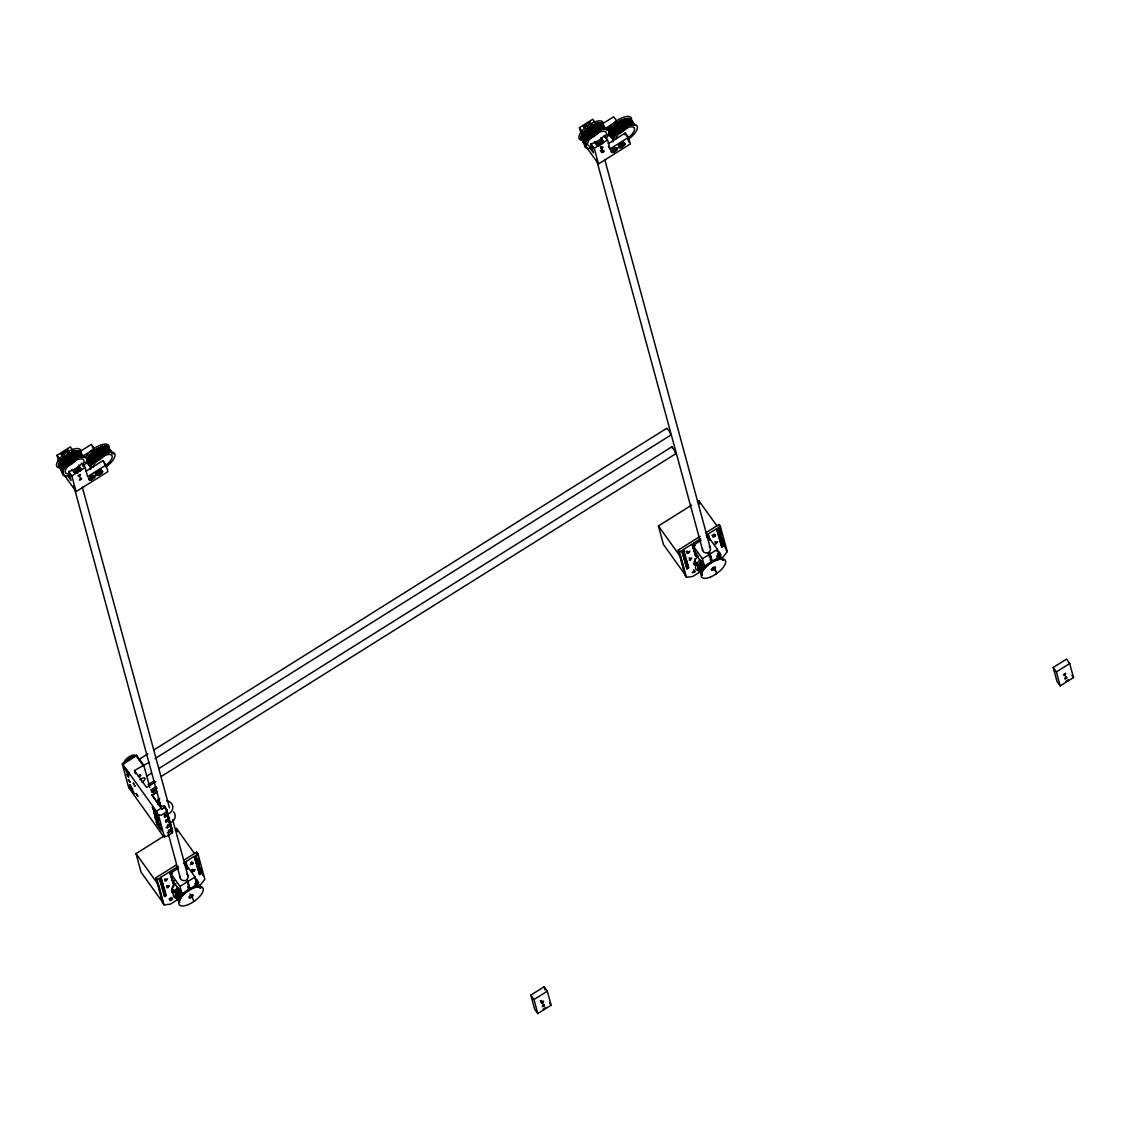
<?xml version="1.0" encoding="UTF-8"?>
<svg xmlns="http://www.w3.org/2000/svg" width="1130" height="1130" viewBox="0 0 1130 1130"><rect width="100%" height="100%" fill="white"/><g stroke="black" fill="none" stroke-linecap="round" stroke-linejoin="round"><path stroke-width="1.5" d="M604.592 128.778L602.94 125.147M58.576 464.967L62.814 471.761M62.814 470.928L58.576 465.023L62.743 472.029M581.23 139.032C594.719 159.923 571.314 123.58 585.199 143.171M84.227 457.466L79.397 451.082M125.402 767.948L129.399 774.431M585.792 145.389L585.199 143.284M161.548 776.239L676.192 453.455L672.025 446.703L672.378 448.116M61.966 458.992L66.232 464.854L61.995 458.978L58.647 464.557L62.856 470.56L66.43 464.628L73.69 459.034L69.424 453.158L67.8 454.133L72.052 460.009L67.786 454.133L62.037 458.921M58.562 465.673L62.786 471.535M580.961 138.128L585.976 145.586M80.583 453.61L80.555 452.692M90.923 466.902L86.798 460.065L87.377 458.469L91.544 464.458L97.533 457.495M609.084 133.368L609.352 131.871M613.364 138.75L613.449 140.12L609.155 133.919M698.947 565.353L697.69 568.644L700.035 570.65A14.506 5.918 -35.6 0 1 700.007 559.844M102.689 471.761L101.502 470.447L99.073 471.422L96.262 475.066L98.677 475.292L102.124 472.721L102.689 471.761L101.107 469.557M124.145 763.018L124.272 761.888A6.95 2.839 -35.6 0 1 129.173 756.733A6.95 2.839 -35.6 0 1 135.049 755.137M625.074 144.117L623.887 142.804L621.472 143.778L618.647 147.423L621.062 147.649L624.509 145.078L625.074 144.117L623.492 141.914M166.633 800.817A7.599 6.865 -15.2 0 1 172.834 806.806A7.599 6.865 -15.2 0 1 167.706 814.094L167.41 815.691L164.683 817.4L164.231 815.747L166.958 814.038L166.703 809.504L164.359 806.086A5.763 5.198 -15.2 0 1 157.946 799.602L158.143 799.108A5.763 5.198 -15.2 0 1 158.694 798.19M86.742 460.39L90.993 467.495M86.968 459.514C92.83 472.425 92.392 463.907 87.067 459.218M718.2 554.745L721.251 558.87L714.852 560.155L707.267 564.986L702.281 571.045L702.295 575.41L697.874 569.096L698.566 568.334L697.676 568.503M719.641 556.525L719.245 555.056M697.648 567.726L698.453 567.458L697.648 568.334M609.437 134.71L612.997 139.682M108.664 448.186L107.152 446.463M112.59 453.314L107.618 446.703M712.507 561.455L710.572 558.545M192.298 887.954L193.498 887.375M87.377 458.441C91.417 451.887 99.002 445.729 107.053 446.435M91.233 465.207L91.996 463.597L87.759 457.707M609.395 131.659C612.912 124.639 620.511 118.975 628.464 118.579M614.339 136.01C605.468 118.848 612.969 141.886 615.426 134.357C621.302 131.702 604.451 120.317 616.599 132.959M613.322 138.976C603.759 121.461 613.223 142.338 613.703 137.394M86.756 460.503L91.233 467.015M198.711 886.485C190.772 886.612 180.927 893.731 179.614 900.638M195.363 886.881L196.465 886.556M717.748 559.237L718.85 558.912L716.773 556.2M580.975 137.394L585.199 144.146M178.074 898.35L175.899 897.474L176.492 896.655M201.027 888.067L196.648 881.81L196.055 882.502M200.42 887.573C200.886 885.807 197.086 887.728 199.798 886.782M586.089 140.643L581.894 134.682L581.201 136.306L585.411 142.211L591.188 134.753L600.863 129.343L596.612 123.453L595.68 123.749L599.917 129.639L603.575 128.862L599.31 122.986M698.284 569.831L698.877 569.011L697.973 569.308M718.567 555.028L719.047 554.166L718.087 553.559M722.903 559.844C722.918 558.107 719.641 560.141 722.183 559.138M670.655 434.584L669.539 431.279L667.011 428.807M581.032 136.914L585.411 142.211M166.958 814.038L167.353 812.428L166.661 812.668M168.695 817.385L168.751 820.648L166.025 822.358L165.573 820.705L168.299 818.996L168.695 817.385L168.003 817.626M166.025 827.697L167.48 827.711L167.042 826.058L169.768 824.349L170.15 822.739L169.458 822.979M167.381 832.655L168.836 832.669L168.384 831.016L171.11 829.307L170.15 822.739M171.11 829.307L171.492 827.697L172.113 832.994L166.986 836.2L164.457 836.991L163.13 835.946L128.65 787.483L122.28 764.021L123.311 762.792L136.645 755.306L143.778 765.236L149.838 787.525M67.475 450.545L67.56 449.754L61.048 454.218L64.678 453.497L67.475 450.545L69.241 453.003M67.362 475.334L71.119 480.575L68.662 471.493C73.761 470.306 78.238 467.213 81.981 463.131L85.16 467.552L87.617 476.634L106.121 465.023L102.943 460.616L85.88 471.323M78.662 465.221L81.219 469.699L78.577 466.012M583.716 126.772C589.676 127.139 594.394 116.037 583.433 126.574M589.761 147.691L593.504 152.917L591.047 143.849C596.146 142.663 600.623 139.569 604.38 135.487L607.545 139.908L610.002 148.976L628.506 137.38L625.328 132.959L608.265 143.665M602.827 124.653L602.219 123.749L606.626 129.823M58.732 466.436L63.082 472.594M609.579 131.221L614.042 136.617M181.944 896.118L177.664 890.468M717.239 573.023L715.883 573.715L717.239 573.023L713.327 567.557M63.181 469.43L58.817 463.907M613.957 136.758L609.72 130.882L613.576 137.761M108.678 448.257L108.734 449.133A14.506 5.918 -35.6 0 0 100.739 445.065A14.506 5.918 -35.6 0 0 85.4 457.735M613.378 139.88L609.098 133.043M92.745 462.438L88.606 456.393L92.349 463.032M172.523 899.31L172.24 898.251L169.825 900.384L172.523 899.31L171.209 897.46L170.206 898.35L171.52 900.186M193.032 863.518L192.75 862.473L190.32 864.605L193.032 863.518L191.705 861.682M694.908 571.667L694.625 570.608L692.21 572.741L694.908 571.667L693.594 569.817M715.417 535.874L715.135 534.829L712.719 536.948L715.417 535.874L714.089 534.024M128.65 787.483L129.456 785.421M63.506 468.668L59.311 462.707L63.492 468.696M196.564 882.954L196.648 881.81M58.59 465.899L62.969 472.326M62.786 471.493L58.59 465.037M581.936 134.625L587.713 128.241L595.722 123.735M87.151 458.964L91.375 464.854L87.349 458.498M87.716 457.791L91.968 463.625M178.794 889.155L177.876 890.214M701.179 561.511L700.261 562.571M172.113 832.994L172.735 831.722L166.703 809.504M712.409 561.695L711.448 562.02M613.308 139.357L609.112 133.51M611.909 127.605L616.189 133.425L615.469 134.315M616.133 133.495L611.923 127.563M671.94 446.774L158.836 768.57M702.097 561.073L698.524 565.113L699.555 564.421M64.212 467.439L60.031 461.464L64.184 467.467M175.899 897.474L175.743 895.61M194.925 878.872A14.506 5.918 -35.6 0 1 197.171 884.267L197.086 882.474M698.976 565.537L698.001 566.285M94.623 477.425L95.273 475.702L92.858 475.462L89.411 478.032L88.776 479.77L91.177 479.996L94.623 477.425L93.041 475.222M617.008 149.782L617.658 148.044L615.243 147.818L611.796 150.389L611.161 152.126L613.562 152.352L617.008 149.782L615.426 147.578M194.77 900.808C192.806 902.037 194.869 900.525 189.953 893.844M66.727 464.331L62.447 458.483L66.614 464.43M615.017 134.964L610.963 128.792M184.006 893.463L182.989 894.437M706.434 565.749L705.374 566.794M610.906 128.891L615.172 134.724L614.734 135.388M90.753 453.893L94.934 459.839L90.796 453.836M619.918 129.851L616.966 132.549M618.011 131.504L618.732 130.84L614.536 124.922M92.18 463.272L88.013 457.283L92.236 463.187M721.406 559.025L718.496 554.802M587.459 138.58L583.306 132.577M179.275 900.539C182.227 898.336 171.011 892.813 179.218 888.703M67.447 463.625L63.365 457.579M590.439 135.402L586.173 129.555L590.326 135.501M60.215 461.181L64.481 467.029L60.286 461.082M81.332 479.318C82.547 475.645 76.487 482.439 81.332 479.318L79.75 477.1M603.717 151.66C604.946 148.002 598.872 154.782 603.717 151.66L602.135 149.457M200.01 885.553L204.841 879.281L197.976 854.012L196.662 852.161L183.54 860.396M722.395 557.909L727.24 551.638L720.361 526.354L719.047 524.518L705.925 532.753M544.264 1005.827C545.479 1002.169 539.42 1008.949 544.264 1005.827L542.683 1003.624M1066.649 678.184C1067.864 674.511 1061.805 681.305 1066.649 678.184L1065.067 675.98M93.79 461.068C82.702 448.342 95.612 459.26 93.253 461.746M96.799 458.088L107.251 452.381M618.661 130.911L614.438 125.02M619.424 130.247L627.743 125.303L634.156 124.907M88.818 456.11L93.126 461.902L88.903 455.997M615.582 134.173L611.344 128.283L615.511 134.258M176.534 893.265L175.673 893.858L180.193 899.07M586.117 140.586L581.894 134.71M64.622 456.478L68.916 462.297L64.791 456.336M65.3 455.927L69.467 461.859L65.173 456.012M587.798 138.143L583.702 132.097M613.096 126.292L617.404 132.083M709.386 563.305L708.242 564.209M93.578 451.379L97.816 457.269L93.635 451.336M620.13 129.682L616.019 123.693L620.243 129.583M197.75 886.443L196.592 887.092L194.784 883.787M94.115 460.701L90.047 454.627L94.214 460.602M85.287 457.127L87.462 455.221M607.672 129.484L611.118 126.913M703.453 570.029L702.493 570.636M63.209 457.735L67.503 463.554M180.108 898.279L181.153 897.375L176.746 891.754L176.209 892.686L180.179 898.209M70.371 461.167L66.26 455.192L69.947 461.492M588.956 136.829L584.832 130.826L589.055 136.744M92.053 452.664L96.375 458.455M95.626 459.161L96.276 458.554L92.081 452.622M95.358 459.402L91.318 453.328L95.457 459.303M699.286 563.856L700.374 562.952L704.371 568.531L703.255 569.379M621.698 128.523L617.503 122.591M166.209 880.595L167.494 878.914L164.796 880.002L165.079 881.047L166.209 880.595L164.881 878.759M168.045 887.403L169.345 885.722L167.65 885.92L166.929 887.855L168.045 887.403L166.732 885.567M193.88 871.202L195.179 869.521L193.47 869.719L192.764 871.654L193.88 871.202L192.552 869.366L191.436 869.817L192.764 871.654M197.355 883.985L198.654 882.304L196.069 882.629M688.594 552.951L689.893 551.27L687.181 552.344L687.464 553.403L688.594 552.951L687.266 551.115L686.15 551.553L687.464 553.403M690.444 559.76L691.73 558.079L690.034 558.277L689.314 560.212L690.444 559.76L689.116 557.909M716.265 543.558L717.564 541.877L715.855 542.075L715.149 544.01L716.265 543.558L714.937 541.722M65.498 465.673L61.331 459.712L65.498 465.687M68.478 453.709L72.744 459.571M63.661 457.297L67.941 463.145L63.788 457.198M593.801 132.803L594.352 132.422M190.25 888.886L188.922 889.663M720.135 558.799L719.033 559.463L717.169 556.144M178.258 866.371L171.322 870.722L172.424 873.292L171.181 874.083L180.023 886.414L182.043 893.844L189.12 889.395L187.072 879.295A4.068 3.673 -15.2 0 0 186.831 874.083M711.476 559.067L709.456 551.638A4.068 3.673 -15.2 0 0 709.216 546.426M619.141 130.487L615.031 124.484L619.254 130.374M676.192 453.455L675.175 452.565M705.064 567.74L695.586 553.855L693.566 546.44L694.823 545.649L693.707 543.078L700.657 538.727M602.064 148.468C605.864 144.569 597.572 149.513 602.064 148.468L600.482 146.25M542.612 1002.621C546.412 998.736 538.106 1003.68 542.612 1002.621L541.03 1000.417M98.31 456.887L94.157 450.927L98.367 456.845M592.318 133.834L588.589 127.591L592.798 133.481M69.382 453.186L74.509 451.011L78.45 450.743M591.894 125.458L596.033 131.405M592.501 125.147L596.612 131.094L597.502 130.656M617.474 122.633L621.768 128.467M597.078 142.677L599.564 141.123M590.778 126.122L595.086 131.956M721.166 558.898L720.107 559.407L718.412 556.059M175.687 896.584L179.543 902.475M718.934 554.067L718.059 554.491M620.638 129.272L616.627 123.227L620.766 129.201M175.814 894.678L175.263 895.991M590.199 126.489L594.479 132.337L590.128 126.532M625.144 135.049L625.328 132.959M627.786 138.736L628.421 138.298L626.656 135.84M71.148 452.268L75.3 458.201L74.298 458.695L79.891 456.647L75.724 450.757M75.922 457.918L76.727 457.594M594.098 124.371L598.321 130.261L599.112 129.95M70.893 460.786L66.811 454.797L71.021 460.701M96.869 458.031L92.646 452.127L97.039 457.904M619.085 121.588L623.435 127.393L619.212 121.503M715.897 559.731L714.598 560.268M70.032 452.819L74.382 458.653L73.733 459.006M182.679 895.384L181.916 895.666L177.961 890.143M58.746 461.563L57.037 455.291L70.371 446.929L72.744 450.249M581.131 133.919L579.422 127.648L592.756 119.286L595.129 122.605M81.374 450.658L91.332 444.401L94.496 448.822L83.112 455.969M602.332 123.905L613.717 116.757L616.881 121.178L605.496 128.312M81.304 468.908L74.778 473.371L71.995 469.402M106.121 465.023L107.915 471.634L76.091 491.592L71.826 475.914L85.16 467.552M628.506 137.38L630.3 143.976L598.476 163.949L594.211 148.27L607.545 139.908M122.28 764.021L122.93 764.53L136.659 755.32L137.507 758.484M138.637 759.727L147.832 753.752M153.793 750.009L666.954 428.157M135.388 773.852L134.498 770.561L143.778 765.236M149.047 762.355L142.973 765.759M155.022 758.611L671.121 434.895M146.9 776.056L151.378 773.245M148.129 784.658L154.09 780.915M155.813 781.748L146.646 787.497L134.498 770.561M156.18 786.579L150.827 789.955L152.409 792.455L156.152 790.096M156.816 788.076L151.703 791.692L156.9 788.429M156.025 789.616L152.409 792.455M165.376 807.131L162.042 809.221L152.042 795.266L157.169 791.579M152.042 795.266L157.042 792.144M122.93 764.53L156.406 811.199L161.406 808.063L162.042 809.221M166.407 812.018L161.279 815.224L158.454 814.899L156.406 811.199M167.48 827.711L170.206 826.002M168.836 832.669L171.562 830.96M136.024 853.616L158.045 884.31L163.087 902.87L141.066 872.176L136.024 853.616L164.867 835.522M658.409 525.959L680.43 556.666L685.472 575.227L663.451 544.519L658.409 525.959L691.588 505.152M177.777 899.508L170.376 904.155L164.034 904.89L162.706 903.04L155.841 877.77L176.252 864.973M701.645 570.933L692.761 576.498L686.418 577.246L685.091 575.396L678.226 550.126L700.091 536.411M164.034 904.89L157.155 879.606L159.245 878.307L159.895 879.225L164.613 896.542L166.28 895.497L160.912 877.261L169.655 871.767L173.342 883.83L169.655 871.767M186.775 866.611L185.489 861.837L194.233 856.356L199.6 874.606L201.267 873.561L195.9 855.311L197.976 854.012M686.418 577.246L679.54 551.963L681.63 550.663L682.294 551.581L686.998 568.899L688.664 567.853L683.297 549.618L692.04 544.123L695.727 556.186L697.394 555.141M708.736 537.386L707.874 534.193L716.618 528.713L721.985 546.948L723.652 545.903L718.284 527.668L720.361 526.354M159.895 879.225L161.562 878.18M170.319 872.685L171.986 871.654M188.654 887.064L189.953 888.872L197.044 884.437L195.024 877.007L186.182 864.676L184.924 865.453L184.472 863.814L186.139 862.769L185.489 861.837M194.897 857.274L196.564 856.229M682.294 551.581L683.961 550.536M692.704 545.041L694.371 543.996M707.874 534.193L708.524 535.111L706.857 536.157L706.208 535.239M717.282 529.631L718.948 528.586M172.424 873.292L171.774 872.374L178.71 868.024M694.823 545.649L694.159 544.731L701.094 540.38M709.033 551.991L712.352 561.229L719.429 556.793L717.409 549.364L708.567 537.033L707.309 537.809L706.645 536.891M182.721 894.748L173.201 881.499L174.444 880.722M695.586 553.855L696.829 553.079M721.985 546.948L721.321 546.03L722.988 544.985L718.284 527.668M180.023 886.414L187.114 881.979L185.306 880.397A4.068 3.673 -15.2 0 1 180.15 876.301M189.953 888.872L187.947 881.457L195.024 877.007M709.499 554.336L711.519 561.751L704.428 566.201L702.408 558.771L709.499 554.336L707.691 552.754A4.068 3.673 -15.2 0 1 702.535 548.657M710.332 553.813L717.409 549.364M530.803 995.135L544.137 986.773L547.301 991.194L551.115 1005.206L537.781 1013.568L534.617 1009.147L530.803 995.135L533.982 999.542L537.781 1013.568M1053.188 667.477L1066.522 659.129L1069.686 663.536L1073.5 677.562L1060.166 685.924L1057.002 681.503L1053.188 667.477L1056.366 671.898L1060.166 685.924M533.982 999.542L547.301 991.194M1056.366 671.898L1069.686 663.536M543.248 1009.076L545.917 1007.395M1065.647 681.432L1068.302 679.752M622.235 128.156L618.138 122.167L622.348 128.086M698.058 566.215L702.027 571.738M628.661 141.97L628.421 138.298M98.395 448.271L102.618 454.161L98.48 448.243M71.67 452.028L75.978 457.89M195.038 886.881L194.219 887.629M176.082 897.573L176.873 897.149M97.251 448.893L101.545 454.754M75.894 469.416L77.165 468.766M596.682 123.438L599.281 122.972M78.281 457.057L74.298 451.082M79.001 456.845L79.722 456.704M622.418 119.865L626.642 125.755L622.489 119.822M73.266 451.407L77.518 457.283L78.365 457.014M104.285 453.384L100.047 447.508L104.2 453.427M107.392 452.353C91.332 432.889 119.06 465.984 104.977 446.195M621.288 120.373L625.568 126.235M103.127 453.907L99.002 447.974L103.31 453.836M593.533 124.625L597.714 130.543M72.758 451.59L76.981 457.481M199.742 887.629L200.504 887.234M711.971 535.366L713.101 534.914L714.414 536.75M719.33 554.858L721.039 554.661L719.287 556.525M175.757 895.087L179.416 900.977M597.149 123.311C600.652 130.346 605.835 132.125 598.109 123.114M105.867 452.791L101.559 446.929L105.839 452.791M697.719 568.531L701.928 574.407M701.688 574.054L702.352 573.786M97.392 448.822L101.672 454.698M627.136 125.543L623.04 119.596L627.249 125.501M165.757 808.854L171.591 830.296A7.698 6.95 -15.2 0 1 170.856 830.479M595.143 123.947L599.324 129.851M700.346 562.5L704.301 568.023M169.147 819.024L168.455 819.264A9.435 8.517 -15.2 0 1 166.124 819.645M170.602 824.392L169.91 824.632A9.435 8.517 -15.2 0 1 167.579 825.013M171.944 829.335L171.251 829.575A9.435 8.517 -15.2 0 1 168.921 829.957M599.352 122.986L602.135 123.679M77.024 450.616L81.191 456.506L83.804 457.099M81.148 456.52L80.004 456.633M81.685 456.52L78.309 450.701M625.554 118.805L629.777 124.71L625.441 118.848M598.547 123.043L603.505 128.862M177.65 898.294L177.933 898.11A14.506 5.918 -35.6 0 1 177.975 887.135M621.429 120.303L625.695 126.193M632.687 124.47C623.167 113.551 632.998 119.921 634.82 125.444M109.878 452.085L110.966 452.226M106.305 452.636L102.209 446.703L106.418 452.607M165.997 808.769L164.697 807.314A5.763 5.198 -15.2 0 1 164.133 807.413M705.459 566.723L701.504 561.2M183.074 894.367L179.119 888.844M702.309 571.964L697.945 566.54L702.309 572.924M175.969 894.084L175.32 895.017L179.331 900.469M600.539 123.043L604.72 128.919L606.019 129.329M104.539 446.223L108.763 452.127L104.426 446.251M626.868 118.593L631.105 124.484L626.924 118.579M702.662 570.862L698.495 565.381M599.79 122.972L604.804 128.933L603.674 128.862M718.214 553.601L722.607 559.873M104.878 453.144L100.655 447.24L104.864 453.158M633.309 124.583L629.128 118.692L634.453 125.289M111.051 452.254L111.771 452.551M630.144 124.625L626.048 118.707L630.243 124.611M180.362 898.505L176.605 893.11M80.965 456.548L76.219 450.686M605.624 129.173L601.471 123.297M582.331 140.049L585.863 144.824L580.947 137.945M83.931 457.452L78.549 450.757L82.857 456.704M59.947 467.693L61.303 470.97L76.091 491.592M105.754 446.195L110.02 452.085L105.655 446.195M628.096 118.551L632.334 124.441L628.139 118.551M605.539 129.145L600.835 123.085M601.047 137.578L603.702 141.631L597.021 145.445L598.307 145.996L595.665 142.309M624.593 119.06L628.817 124.95L624.551 119.074M177.707 890.553L176.986 891.429L180.941 896.952M104.864 446.195L109.144 452.085M74.806 450.941L79.058 456.831M81.558 456.506L77.433 450.616M106.7 446.336L112.915 454.105M79.086 450.941L83.267 456.817M633.69 124.696L629.438 118.791M106.743 446.336L111.263 452.664M87.787 463.102L87.052 462.325L91.276 468.258M601.683 123.382L606.33 129.809M157.084 813.939L152.211 807.159M157.522 815.592L152.663 808.812M158.426 818.897L153.567 812.117M158.878 820.549L154.005 813.77A12.416 11.201 -15.2 0 1 153.821 812.371M159.881 824.25L155.022 817.47A12.416 11.201 -15.2 0 1 154.824 816.086M160.333 825.903L155.474 819.123A12.416 11.201 -15.2 0 1 155.276 817.725M161.223 829.208L156.364 822.428A12.416 11.201 -15.2 0 1 156.166 821.03M161.675 830.861L156.816 824.081M630.611 119.596L633.972 124.286M138.948 759.417L142.634 764.883M133.792 792.328L130.557 786.989M80.046 451.661L80.442 452.297M583.645 132.168L587.883 138.044M583.278 132.634L587.501 138.51M1071.918 675.359L1073.5 677.562M628.492 118.579L632.729 124.47M613.124 126.263L617.347 132.154M622.927 142.874L624.509 145.078M621.175 142.775L623.548 146.095M619.96 143.68L622.333 146.999M618.689 144.343L621.062 147.649M618.336 145.756L619.918 147.959M613.675 147.479L616.048 150.799M612.46 148.383L614.847 151.703M611.98 150.149L613.562 152.352M608.42 146.773L610.002 148.976M610.836 150.459L612.418 152.663M589.945 122.111L591.739 124.936M589.86 122.902L591.626 125.359M600.962 138.369L603.604 142.055M600.736 138.849L602.488 141.307M600.383 139.357L603.025 143.044M599.931 139.88L601.697 142.338M599.394 140.388L602.036 144.075M598.801 140.883L601.443 144.569M598.151 141.321L599.917 143.778M597.502 141.702L599.267 144.146M596.852 141.999L599.493 145.671M596.23 142.196L597.996 144.654M601.485 149.965L603.081 152.169M595.185 142.324L597.827 146.01M583.278 126.292L585.043 128.749M594.38 141.758L597.445 145.911M600.242 150.361L601.838 152.564M579.422 127.648L582.6 132.069M591.047 143.849L594.211 148.27M581.018 136.97L585.976 143.905M598.476 163.949L583.687 143.326L582.826 140.191M716.816 525.747L698.792 500.632L699.71 504.008M722.988 544.985L723.652 545.903M725.912 549.802L727.24 551.638M718.864 554.067L723.412 560.423M718.059 556.073L720.05 558.827M710.205 559.943L711.519 561.751M713.242 567.698L717.155 573.164M693.566 546.44L702.408 558.771M695.727 556.186L692.04 544.123M699.371 563.785L703.326 569.308M703.086 569.69L699.597 564.266M698.594 565.042L702.563 570.565M697.168 564.703L695.783 562.33L697.337 564.506M697.69 568.277L702.154 574.52M678.226 550.126L679.54 551.963M688.664 567.853L683.297 549.618M686.998 568.899L681.63 550.663M549.533 1003.002L551.115 1005.206M540.338 1000.742L541.92 1002.96M107.068 446.449L111.319 452.339M92.307 446.788L94.058 449.246M105.161 464.713L102.943 460.616M99.751 469.416L102.124 472.721M98.79 470.419L101.163 473.738M97.576 471.323L99.949 474.642M96.304 471.987L98.677 475.292M95.937 473.399L97.533 475.603M86.756 461.605L91.233 467.848M95.104 473.315L96.686 475.532M91.29 475.123L93.663 478.442M90.075 476.027L92.462 479.346M89.595 477.792L91.177 479.996M88.451 478.103L90.033 480.307M67.56 449.754L69.326 452.212M67.588 450.121L69.354 452.579M78.676 465.588L81.318 469.275M78.337 466.492L80.979 470.179M77.998 467.001L80.64 470.687M77.546 467.523L80.188 471.21M77.01 468.046L78.775 470.49M76.416 468.526L78.168 470.984M75.767 468.964L77.532 471.422M75.117 469.346L77.758 473.018M74.467 469.642L77.108 473.329M73.846 469.854L75.611 472.298M73.281 469.967L75.046 472.411M72.8 469.967L74.566 472.425M60.893 453.935L62.659 456.393M57.037 455.291L60.201 459.712M68.662 471.493L71.826 475.914M194.431 853.39L176.407 828.276L177.325 831.652M151.929 794.856L161.406 808.063M171.082 829.943L171.873 831.044M200.603 872.628L201.267 873.561M199.6 874.606L194.233 856.356M190.702 862.557L192.029 864.394M183.823 862.882L184.472 863.814M195.984 881.372L200.194 887.262M195.758 881.273L200.222 887.516M196.097 882.445L200.208 888.18M195.815 882.389C201.027 886.301 197.538 889.465 196.027 883.716M195.674 883.716L197.665 886.471M186.634 879.634L187.947 881.457M187.82 887.587L189.12 889.395M174.783 892.347L173.399 889.974L174.952 892.149M175.305 895.921L179.543 902.051M155.841 877.77L157.155 879.606M169.09 898.802L170.404 900.638M165.616 894.579L166.28 895.497M164.613 896.542L159.245 878.307M630.766 119.808L634.142 124.526M583.066 140.29L585.594 143.821M108.367 447.423L111.757 452.17M60.681 467.933L62.729 470.363M60.949 468.936L62.63 471.295M132.281 788.246L132.832 789.051M128.905 772.369L129.357 773.287M719.047 524.518L721.788 534.631M722.706 538.007L725.404 548.205M716.618 528.713L721.321 546.03M708.524 535.111L709.824 539.886M708.567 537.033L709.372 539.999M604.705 159.429L710.304 548.121M708.199 552.514L709.4 556.963M596.598 159.895L702.662 550.282M693.707 543.078L694.159 544.731M544.137 986.773L544.985 989.88M196.662 852.161L197.581 855.537M198.485 858.899L199.798 864.04M200.773 867.332L203.075 875.764M195.9 855.311L200.18 871.06M186.139 862.769L187.877 869.125M186.182 864.676L187.382 869.125M82.306 487.087L169.472 807.879M172.692 819.759L187.919 875.764M167.353 812.428L167.113 814.32A9.435 8.517 -15.2 0 1 164.782 814.702M167.41 815.691L168.299 818.996M168.751 820.648L169.768 824.349M164.584 806.029L164.924 807.258M73.747 485.844L160.898 806.636M168.285 833.799L180.277 877.925M158.454 814.899L164.457 836.991M171.322 870.722L171.774 872.374M171.181 874.083L173.201 881.499M160.912 877.261L165.192 893.011M612.954 141.9A14.506 5.918 -35.6 0 1 623.181 128.425A14.506 5.918 -35.6 0 1 637.207 126.334A14.506 5.918 -35.6 0 1 627.673 139.696M615.666 139.442A11.173 4.562 -35.6 0 1 624.198 129.413A11.173 4.562 -35.6 0 1 634.382 128.071A11.173 4.562 -35.6 0 1 627.998 137.804M627.574 127.153A11.173 4.562 -35.6 0 1 617.39 134.385M607.785 130.091A14.506 5.918 -35.6 0 1 623.124 117.407A14.506 5.918 -35.6 0 1 631.133 121.574M610.822 135.883A14.506 5.918 -35.6 0 1 607.403 134.428M627.051 126.857A9.93 4.054 -35.6 0 1 617.178 133.82M717.013 551.186A14.506 5.918 -35.6 0 1 719.556 556.624M696.871 562.655A10.919 4.449 -35.6 0 1 695.063 558.714M696.942 564.068A12.91 5.269 -35.6 0 1 694.117 563.799M695.444 565.636A12.91 5.269 -35.6 0 1 698.213 556.059M592.741 147.592A14.506 5.918 -35.6 0 1 586.075 141.49A14.506 5.918 -35.6 0 1 603.943 129.103A14.506 5.918 -35.6 0 1 606.16 138.284M592.487 145.897A11.173 4.562 -35.6 0 1 588.815 140.473A11.173 4.562 -35.6 0 1 602.036 131.363A11.173 4.562 -35.6 0 1 604.79 137.436M599.211 131.843A11.173 4.562 -35.6 0 1 589.563 138.693M598.914 131.292A9.93 4.054 -35.6 0 1 591.159 137.408M582.67 140.318A14.506 5.918 -35.6 0 1 581.131 132.097A14.506 5.918 -35.6 0 1 596.668 121.305A14.506 5.918 -35.6 0 1 602.855 126.334M711.024 558.488A3.969 3.588 -15.2 0 1 710.219 559.053M90.57 469.543A14.506 5.918 -35.6 0 1 100.641 456.167A14.506 5.918 -35.6 0 1 114.751 453.836A14.506 5.918 -35.6 0 1 105.726 467.043M93.282 467.086A11.173 4.562 -35.6 0 1 101.799 457.057A11.173 4.562 -35.6 0 1 111.997 455.715A11.173 4.562 -35.6 0 1 105.613 465.461M105.98 453.752A11.173 4.562 -35.6 0 1 105.599 454.274M105.189 454.797A11.173 4.562 -35.6 0 1 94.383 462.241M104.666 454.5A9.93 4.054 -35.6 0 1 96.912 460.616M88.762 463.526A14.506 5.918 -35.6 0 1 85.273 462.424M174.486 890.299A10.919 4.449 -35.6 0 1 172.678 886.358M173.144 885.397A10.919 4.449 -35.6 0 1 173.794 884.38M174.557 891.711A12.91 5.269 -35.6 0 1 171.732 891.443M173.045 893.279A12.91 5.269 -35.6 0 1 175.828 883.702M70.78 475.08A14.506 5.918 -35.6 0 1 63.675 469.134A14.506 5.918 -35.6 0 1 81.925 456.69A14.506 5.918 -35.6 0 1 83.14 466.662M69.537 473.668A11.173 4.562 -35.6 0 1 66.67 467.778A11.173 4.562 -35.6 0 1 79.835 458.978A11.173 4.562 -35.6 0 1 82.405 465.08M77.645 458.441A11.173 4.562 -35.6 0 1 77.264 458.964M76.826 459.486A11.173 4.562 -35.6 0 1 65.95 466.761M76.529 458.935A9.93 4.054 -35.6 0 1 68.761 465.052M60.625 467.961A14.506 5.918 -35.6 0 1 64.904 453.737A14.506 5.918 -35.6 0 1 80.823 453.017M189.275 885.412A3.969 3.588 -15.2 0 1 188.046 886.584M158.426 805.125A7.599 6.865 -15.2 0 1 160.065 802.936M173.469 811.764A7.599 6.865 -15.2 0 1 170.107 822.923M139.88 779.841A4.054 1.653 -35.6 0 1 144.852 778.16A4.054 1.653 -35.6 0 1 142.069 782.257M159.98 806.354A5.763 5.198 -15.2 0 1 159.768 798.613M158.454 804.306A9.435 8.517 -15.2 0 1 159.259 803.487M126.066 761.267A6.95 2.839 -35.6 0 1 135.84 756.238M138.411 776.239C141.137 778.062 141.787 771.832 138.411 776.239M78.252 475.843C80.174 478.018 81.84 471.775 78.252 475.843M1063.57 674.709C1065.491 676.884 1067.158 670.641 1063.57 674.709M586.95 139.258L582.67 133.425L586.894 139.343M582.346 133.933L586.555 139.852L582.331 133.962M581.682 135.106L585.877 141.081L581.668 135.148M613.562 137.818L609.296 131.998L613.519 137.902M60.865 460.291L65.088 466.182L60.893 460.277M585.552 141.829L581.343 135.897L585.566 141.773M584.351 131.348L588.589 137.239L584.38 131.334M63.704 468.286L59.495 462.354L63.774 468.187M614.593 135.586L610.398 129.653L614.635 135.543M585.637 130.049L589.86 135.939L585.637 130.049M613.632 125.755L617.799 131.702L613.632 125.755M591.273 134.682L587.12 128.735L591.315 134.654M587.628 128.312L591.852 134.216L587.628 128.312M95.118 450.249L99.384 456.11L95.146 450.234M589.196 127.153L593.405 133.058L589.196 127.153M96.742 449.189L101.05 455.037L96.827 449.147M620.78 120.628L625.045 126.504L620.864 120.585M619.777 121.164L623.986 127.083L619.777 121.164M99.977 455.715L95.683 449.867L99.963 455.729M107.957 452.226L103.663 446.35L107.887 452.24M628.294 125.119L624.014 119.257L628.224 125.147M627.362 118.551L631.585 124.441L627.334 118.551M106.135 446.223L110.359 452.113L106.107 446.223M124.78 768.301L128.82 775.067L124.78 768.301M126.998 774.375L128.665 777.172L126.998 774.375M128.41 779.573L130.035 782.285L128.41 779.573M133.326 783.203L135.007 786.014L133.326 783.203M129.795 784.686L131.461 787.483L129.795 784.686M129.823 786.861L133.863 793.627L129.823 786.861M136.137 793.514L137.804 796.325L136.137 793.514M710.488 577.02A14.506 5.918 -35.6 0 0 725.206 560.169A14.506 5.918 -35.6 0 0 704.541 568.673A14.506 5.918 -35.6 0 0 710.488 577.02M712.62 570.184A2.5 1.017 -35.6 0 0 715.516 567.317A2.5 1.017 -35.6 0 0 712.126 568.39A2.5 1.017 -35.6 0 0 712.62 570.184M188.103 904.678A14.506 5.918 -35.6 0 0 202.821 887.827A14.506 5.918 -35.6 0 0 182.156 896.316A14.506 5.918 -35.6 0 0 188.103 904.678M190.221 897.827A2.5 1.017 -35.6 0 0 193.131 894.96A2.5 1.017 -35.6 0 0 189.741 896.034A2.5 1.017 -35.6 0 0 190.221 897.827"/></g></svg>
